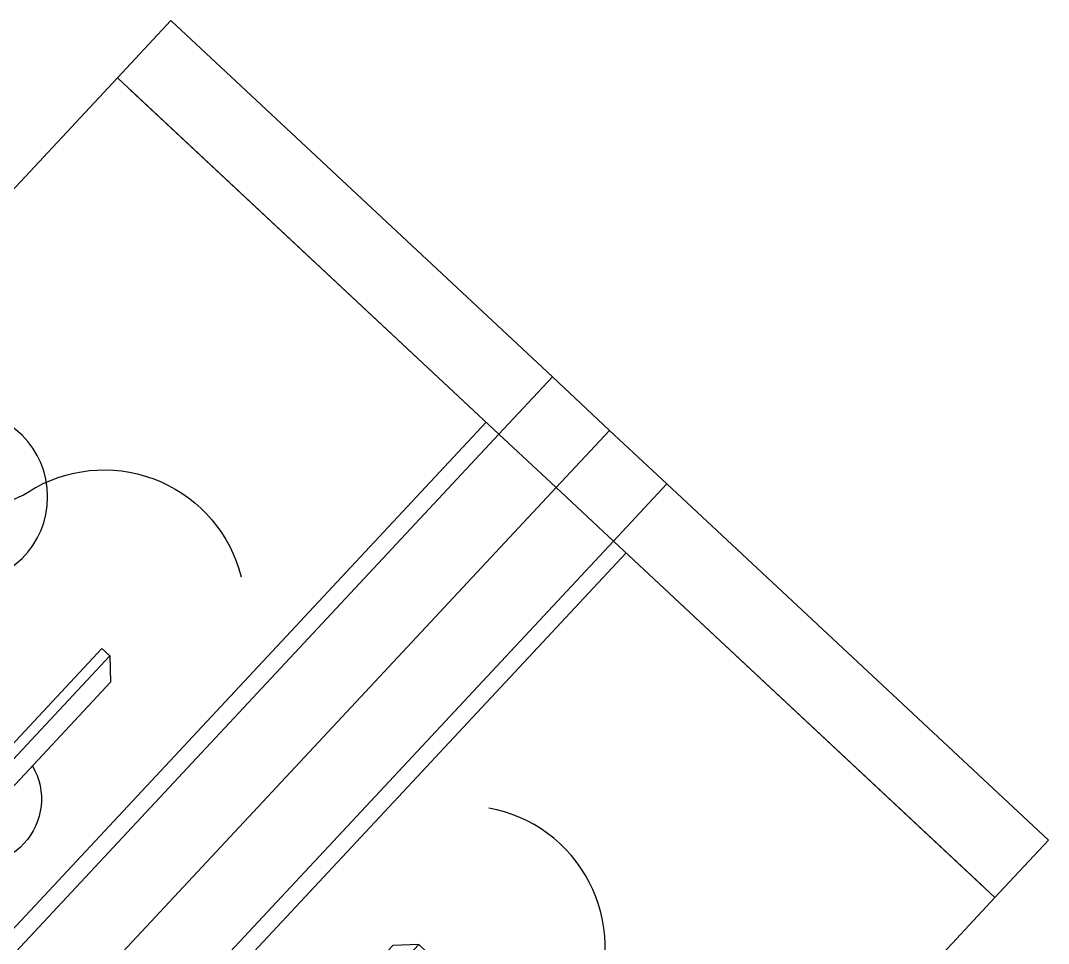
# Model space of a CAD drawing. Extents: x -15 to 8521, y -5327 to 1905.
# Drawn here: x 6877.4 to 6995.6, y -1980.7 to -1874.6 of the extents above; entities that cross this region are included whole.
import ezdxf

# ---------------------------------------------------------------- set-up
doc = ezdxf.new("R2010")
doc.units = 0
doc.layers.add('AR-MOB', color=2, linetype='Continuous')

# ---------------------------------------------------------------- blocks, each defined once
blk = doc.blocks.new('MESA RECEPÇÃO COM BIOMBO')
at = {"color": 3}
for p, q in [((77.9313, 98.2095), (79.3313, 98.2095)), ((77.9313, 98.1195), (79.3313, 98.1195))]:
    blk.add_line(p, q, dxfattribs=at)
at = {"color": 4}
blk.add_line((79.3313, 98.1195), (79.3313, 98.2095), dxfattribs=at)
at = {"color": 3, "lineweight": 30}
blk.add_line((79.3313, 97.5395), (79.3313, 98.1195), dxfattribs=at)
at = {"color": 2}
for p, q in [((77.9313, 98.0995), (79.3313, 98.0995)), ((78.4111, 97.9879), (78.8186, 97.9877)), ((78.8398, 97.9665), (78.8186, 97.9877)), ((77.9313, 97.5195), (79.3313, 97.5195))]:
    blk.add_line(p, q, dxfattribs=at)
blk.add_lwpolyline([(79.3313, 98.2095), (79.4213, 98.2095), (79.4213, 98.1195), (79.3313, 98.1195)], close=True, dxfattribs=at)
at = {"color": 3}
blk.add_lwpolyline([(79.3313, 98.1195), (79.3313, 97.5195), (79.4213, 97.5195), (79.4213, 98.1195), (79.3313, 98.1195)], dxfattribs=at)
at = {"color": 1}
blk.add_lwpolyline([(78.3898, 97.9542), (78.8398, 97.954), (78.8398, 97.9665), (78.3898, 97.9667)], close=True, dxfattribs=at)
blk.add_circle((78.8564, 97.7164), 0.1, dxfattribs=at)
blk.add_arc((78.6148, 97.9666), 0.075, 16.3978, 163.5379, dxfattribs=at)
at = {"color": 2}
for centre, radius, start, end in [((78.8728, 97.9267), 0.1625, 288.1431, 32.8454), ((78.9489, 97.6517), 0.1233, 101.9432, 143.5276)]:
    blk.add_arc(centre, radius, start, end, dxfattribs=at)

msp = doc.modelspace()

# ---------------------------------------------------------------- block references
at = {"layer": 'AR-MOB', "yscale": 100, "zscale": 100}
for p, xscale, rotation in [((-5653.321, -1023.285), -100, 226.9586866180974), ((8702.19, -14429.381), 100, 46.95868661809774)]:
    msp.add_blockref('MESA RECEPÇÃO COM BIOMBO', p, dxfattribs=dict(at, xscale=xscale, rotation=rotation))

doc.saveas('drawing.dxf')
